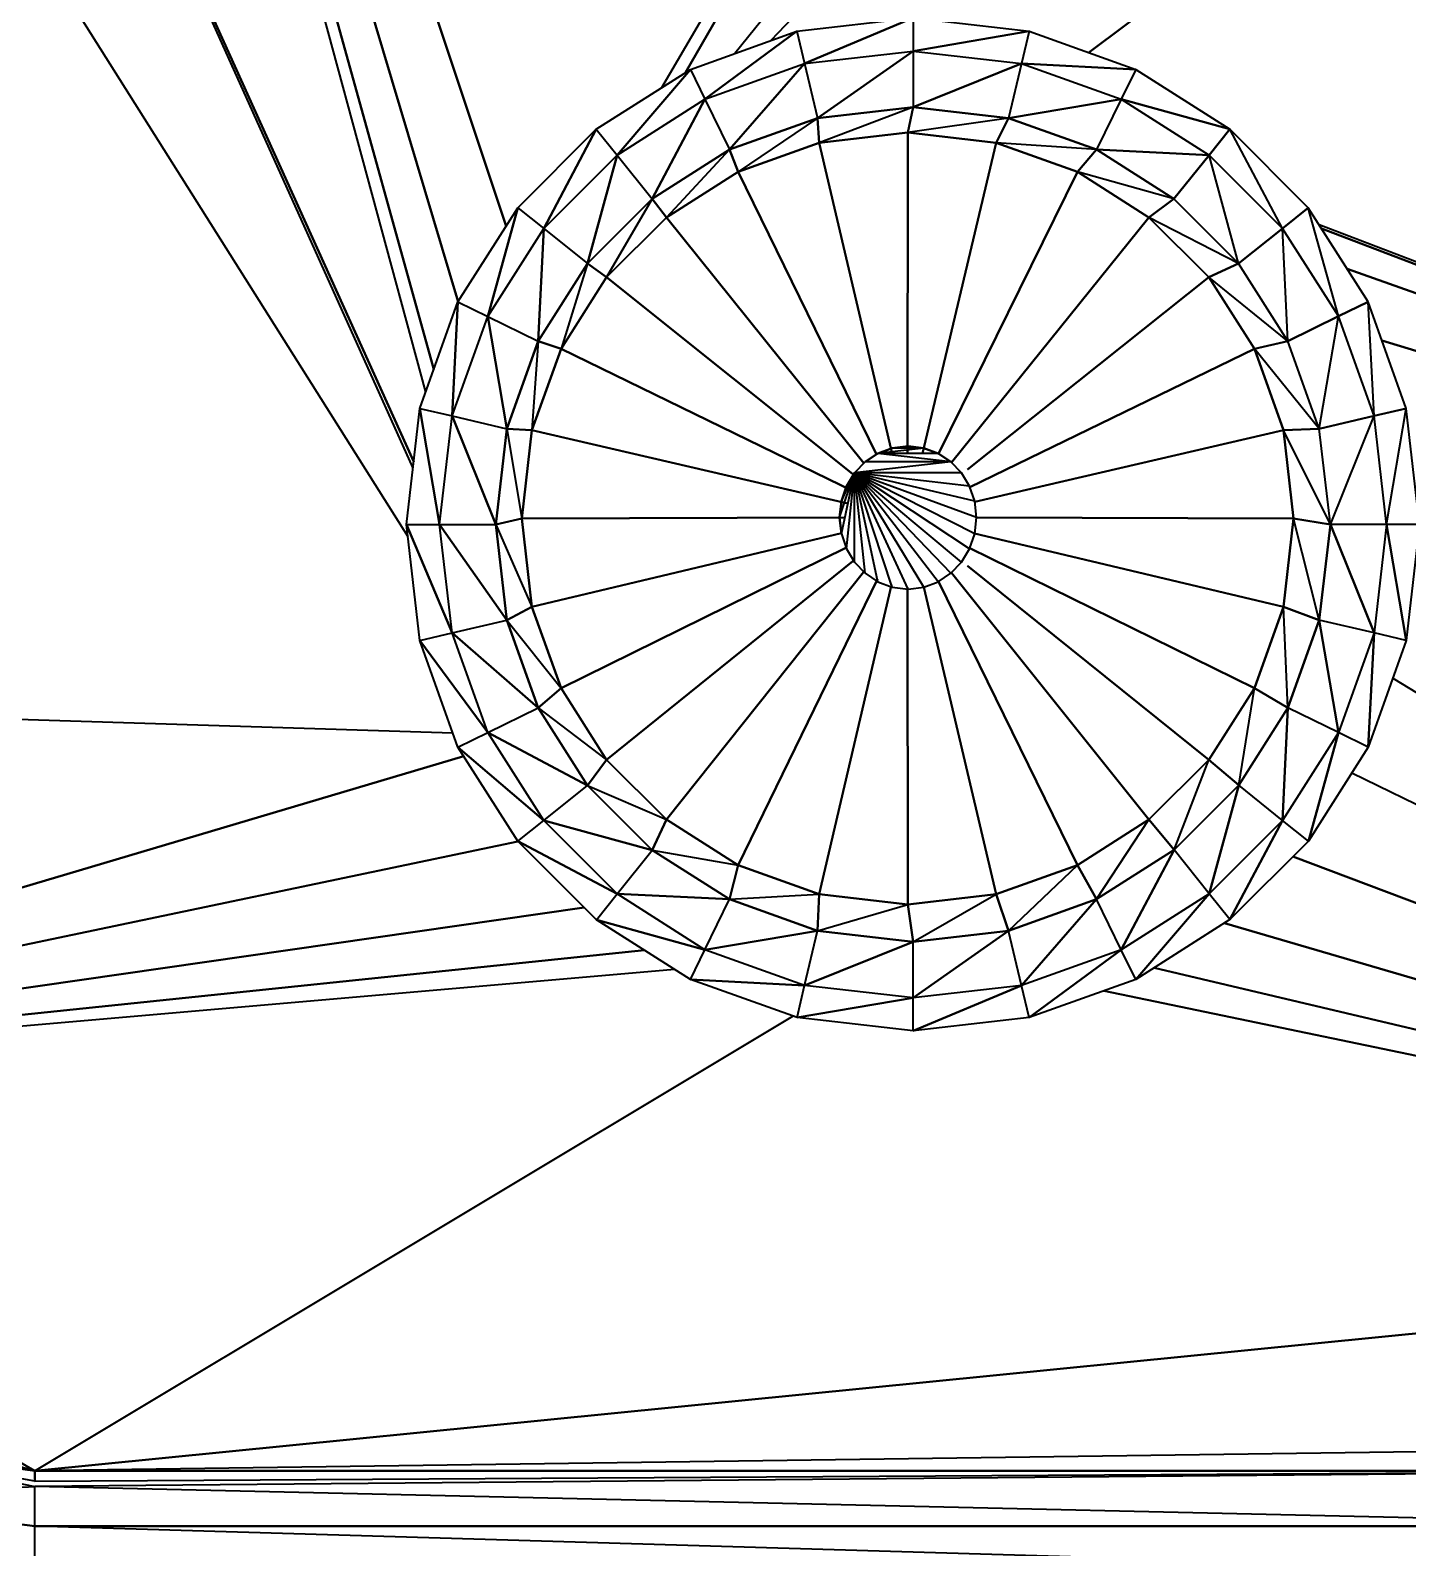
# Model space of a CAD drawing. Header units: millimetres. Extents: x -234375 to -184638, y -91483 to -70216.
# Drawn here: x -229966.8 to -229838.8, y -73920.3 to -73779.1 of the extents above; entities that cross this region are included whole.
import ezdxf

# ---------------------------------------------------------------- set-up
doc = ezdxf.new("R2010")
doc.units = ezdxf.units.MM
doc.header["$MEASUREMENT"] = 0
doc.layers.add('New_Drawing & Figure_Pen_No__7', color=7, linetype='Continuous', lineweight=35)

msp = doc.modelspace()

# ---------------------------------------------------------------- linework, layer by layer
at = {"layer": 'New_Drawing & Figure_Pen_No__7', "color": 7, "linetype": 'Continuous', "lineweight": 35}
for p, q in [((-229804.79, -73607.23), (-229908.13, -73784.47)), ((-229804.79, -73607.23), (-229908.13, -73784.47)), ((-229804.79, -73607.23), (-229905.9, -73783.05)), ((-229905.9, -73783.05), (-229804.79, -73607.23)), ((-229985.1, -73609.69), (-229922.59, -73797.34)), ((-229922.59, -73797.34), (-229985.1, -73609.69)), ((-229985.1, -73609.69), (-229927.06, -73804.38)), ((-229927.06, -73804.38), (-229985.1, -73609.69)), ((-229985.1, -73609.69), (-229929.32, -73810.67)), ((-229929.32, -73810.67), (-229985.1, -73609.69)), ((-229985.1, -73609.69), (-229930.08, -73812.8)), ((-229985.1, -73609.69), (-229930.08, -73812.8)), ((-229768.73, -73616.89), (-229901.32, -73781.29)), ((-229768.73, -73616.89), (-229901.32, -73781.29)), ((-230017.42, -73628.36), (-229931.26, -73819.84)), ((-230017.42, -73628.36), (-229931.19, -73819.27)), ((-229931.19, -73819.27), (-230017.42, -73628.36)), ((-230017.42, -73628.36), (-229931.26, -73819.84)), ((-229753.8, -73628.35), (-229897.97, -73780.09)), ((-229753.8, -73628.35), (-229897.97, -73780.09)), ((-230036.09, -73660.69), (-229931.73, -73826.2)), ((-230036.09, -73660.69), (-229931.73, -73826.2)), ((-229732.67, -73679.34), (-229868.41, -73781.21)), ((-229868.41, -73781.21), (-229732.67, -73679.34)), ((-229905.46, -73782.77), (-229895.55, -73779.22)), ((-229895.55, -73779.22), (-229904.11, -73785.54)), ((-229904.11, -73785.54), (-229895.55, -73779.22)), ((-229895.55, -73779.22), (-229884.75, -73777.98)), ((-229895.55, -73779.22), (-229894.84, -73782.22)), ((-229895.55, -73779.22), (-229894.84, -73782.22)), ((-229884.75, -73777.98), (-229894.84, -73782.22)), ((-229894.84, -73782.22), (-229884.75, -73777.98)), ((-229884.75, -73777.98), (-229884.75, -73781.06)), ((-229884.75, -73777.98), (-229873.96, -73779.22)), ((-229884.75, -73777.98), (-229884.75, -73781.06)), ((-229873.96, -73779.22), (-229884.75, -73781.06)), ((-229884.75, -73781.06), (-229873.96, -73779.22)), ((-229873.96, -73779.22), (-229874.66, -73782.22)), ((-229873.96, -73779.22), (-229874.66, -73782.22)), ((-229873.96, -73779.22), (-229864.04, -73782.77)), ((-229894.84, -73782.22), (-229884.75, -73781.06)), ((-229894.84, -73782.22), (-229884.75, -73781.06)), ((-229884.75, -73781.06), (-229893.64, -73787.31)), ((-229893.64, -73787.31), (-229884.75, -73781.06)), ((-229884.75, -73781.06), (-229874.66, -73782.22)), ((-229884.75, -73781.06), (-229884.75, -73786.28)), ((-229884.75, -73781.06), (-229874.66, -73782.22)), ((-229884.75, -73781.06), (-229884.75, -73786.28)), ((-229914.21, -73788.34), (-229905.46, -73782.77)), ((-229905.46, -73782.77), (-229912.28, -73790.74)), ((-229912.28, -73790.74), (-229905.46, -73782.77)), ((-229905.46, -73782.77), (-229904.11, -73785.54)), ((-229905.46, -73782.77), (-229904.11, -73785.54)), ((-229904.11, -73785.54), (-229894.84, -73782.22)), ((-229904.11, -73785.54), (-229894.84, -73782.22)), ((-229894.84, -73782.22), (-229901.81, -73790.23)), ((-229901.81, -73790.23), (-229894.84, -73782.22)), ((-229894.84, -73782.22), (-229893.64, -73787.31)), ((-229894.84, -73782.22), (-229893.64, -73787.31)), ((-229874.66, -73782.22), (-229884.75, -73786.28)), ((-229884.75, -73786.28), (-229874.66, -73782.22)), ((-229874.66, -73782.22), (-229875.86, -73787.31)), ((-229874.66, -73782.22), (-229875.86, -73787.31)), ((-229864.04, -73782.77), (-229874.66, -73782.22)), ((-229874.66, -73782.22), (-229864.04, -73782.77)), ((-229874.66, -73782.22), (-229865.4, -73785.54)), ((-229874.66, -73782.22), (-229865.4, -73785.54)), ((-229864.04, -73782.77), (-229865.4, -73785.54)), ((-229864.04, -73782.77), (-229865.4, -73785.54)), ((-229864.04, -73782.77), (-229855.29, -73788.33)), ((-229912.28, -73790.74), (-229904.11, -73785.54)), ((-229912.28, -73790.74), (-229904.11, -73785.54)), ((-229904.11, -73785.54), (-229909.01, -73794.82)), ((-229909.01, -73794.82), (-229904.11, -73785.54)), ((-229904.11, -73785.54), (-229901.81, -73790.23)), ((-229904.11, -73785.54), (-229901.81, -73790.23)), ((-229893.64, -73787.31), (-229884.75, -73786.28)), ((-229884.75, -73786.28), (-229893.64, -73787.31)), ((-229884.75, -73786.28), (-229893.47, -73789.6)), ((-229884.75, -73786.28), (-229893.47, -73789.6)), ((-229885.25, -73788.65), (-229884.75, -73786.28)), ((-229884.75, -73786.28), (-229885.25, -73788.65)), ((-229884.75, -73786.28), (-229875.86, -73787.31)), ((-229875.86, -73787.31), (-229884.75, -73786.28)), ((-229865.4, -73785.54), (-229875.86, -73787.31)), ((-229875.86, -73787.31), (-229865.4, -73785.54)), ((-229865.4, -73785.54), (-229867.69, -73790.23)), ((-229865.4, -73785.54), (-229867.69, -73790.23)), ((-229855.29, -73788.33), (-229865.4, -73785.54)), ((-229865.4, -73785.54), (-229855.29, -73788.33)), ((-229865.4, -73785.54), (-229857.22, -73790.74)), ((-229865.4, -73785.54), (-229857.22, -73790.74)), ((-229901.81, -73790.23), (-229893.64, -73787.31)), ((-229893.64, -73787.31), (-229901.81, -73790.23)), ((-229893.64, -73787.31), (-229901.03, -73792.3)), ((-229893.64, -73787.31), (-229901.03, -73792.3)), ((-229893.47, -73789.6), (-229893.64, -73787.31)), ((-229893.64, -73787.31), (-229893.47, -73789.6)), ((-229875.86, -73787.31), (-229885.25, -73788.65)), ((-229875.86, -73787.31), (-229885.25, -73788.65)), ((-229877.03, -73789.59), (-229875.86, -73787.31)), ((-229875.86, -73787.31), (-229877.03, -73789.59)), ((-229875.86, -73787.31), (-229867.69, -73790.23)), ((-229867.69, -73790.23), (-229875.86, -73787.31)), ((-229921.51, -73795.64), (-229914.21, -73788.34)), ((-229914.21, -73788.34), (-229919.1, -73797.56)), ((-229919.1, -73797.56), (-229914.21, -73788.34)), ((-229914.21, -73788.34), (-229912.28, -73790.74)), ((-229914.21, -73788.34), (-229912.28, -73790.74)), ((-229885.25, -73788.65), (-229893.47, -73789.6)), ((-229893.47, -73789.6), (-229885.25, -73788.65)), ((-229885.28, -73818.48), (-229885.25, -73788.65)), ((-229885.25, -73788.65), (-229885.28, -73818.48)), ((-229877.03, -73789.59), (-229885.25, -73788.65)), ((-229885.25, -73788.65), (-229877.03, -73789.59)), ((-229857.22, -73790.74), (-229855.29, -73788.33)), ((-229855.29, -73788.33), (-229857.22, -73790.74)), ((-229848, -73795.63), (-229855.29, -73788.33)), ((-229850.4, -73797.56), (-229855.29, -73788.33)), ((-229850.4, -73797.56), (-229855.29, -73788.33)), ((-229909.01, -73794.82), (-229901.81, -73790.23)), ((-229901.81, -73790.23), (-229909.01, -73794.82)), ((-229901.81, -73790.23), (-229907.69, -73796.54)), ((-229901.81, -73790.23), (-229907.69, -73796.54)), ((-229901.03, -73792.3), (-229901.81, -73790.23)), ((-229901.81, -73790.23), (-229901.03, -73792.3)), ((-229893.47, -73789.6), (-229901.03, -73792.3)), ((-229901.03, -73792.3), (-229893.47, -73789.6)), ((-229886.65, -73818.64), (-229893.47, -73789.6)), ((-229893.47, -73789.6), (-229886.65, -73818.64)), ((-229883.88, -73818.48), (-229877.03, -73789.59)), ((-229877.03, -73789.59), (-229883.88, -73818.48)), ((-229869.47, -73792.3), (-229877.03, -73789.59)), ((-229867.69, -73790.23), (-229877.03, -73789.59)), ((-229867.69, -73790.23), (-229877.03, -73789.59)), ((-229877.03, -73789.59), (-229869.47, -73792.3)), ((-229869.47, -73792.3), (-229867.69, -73790.23)), ((-229867.69, -73790.23), (-229869.47, -73792.3)), ((-229857.22, -73790.74), (-229867.69, -73790.23)), ((-229867.69, -73790.23), (-229857.22, -73790.74)), ((-229867.69, -73790.23), (-229860.49, -73794.81)), ((-229860.49, -73794.81), (-229867.69, -73790.23)), ((-229919.1, -73797.56), (-229912.28, -73790.74)), ((-229919.1, -73797.56), (-229912.28, -73790.74)), ((-229912.28, -73790.74), (-229915.03, -73800.83)), ((-229915.03, -73800.83), (-229912.28, -73790.74)), ((-229912.28, -73790.74), (-229909.01, -73794.82)), ((-229912.28, -73790.74), (-229909.01, -73794.82)), ((-229860.49, -73794.81), (-229857.22, -73790.74)), ((-229857.22, -73790.74), (-229860.49, -73794.81)), ((-229850.4, -73797.56), (-229857.22, -73790.74)), ((-229850.4, -73797.56), (-229857.22, -73790.74)), ((-229854.48, -73800.83), (-229857.22, -73790.74)), ((-229854.48, -73800.83), (-229857.22, -73790.74)), ((-229901.03, -73792.3), (-229907.69, -73796.54)), ((-229907.69, -73796.54), (-229901.03, -73792.3)), ((-229888.16, -73818.57), (-229901.03, -73792.3)), ((-229901.03, -73792.3), (-229888.16, -73818.57)), ((-229882.37, -73818.51), (-229869.47, -73792.3)), ((-229869.47, -73792.3), (-229882.37, -73818.51)), ((-229862.81, -73796.54), (-229869.47, -73792.3)), ((-229860.49, -73794.81), (-229869.47, -73792.3)), ((-229860.49, -73794.81), (-229869.47, -73792.3)), ((-229869.47, -73792.3), (-229862.81, -73796.54)), ((-229927.07, -73804.38), (-229921.51, -73795.64)), ((-229921.51, -73795.64), (-229924.3, -73805.74)), ((-229924.3, -73805.74), (-229921.51, -73795.64)), ((-229921.51, -73795.64), (-229919.1, -73797.56)), ((-229921.51, -73795.64), (-229919.1, -73797.56)), ((-229915.03, -73800.83), (-229909.01, -73794.82)), ((-229909.01, -73794.82), (-229915.03, -73800.83)), ((-229909.01, -73794.82), (-229913.25, -73802.1)), ((-229909.01, -73794.82), (-229913.25, -73802.1)), ((-229907.69, -73796.54), (-229909.01, -73794.82)), ((-229909.01, -73794.82), (-229907.69, -73796.54)), ((-229862.81, -73796.54), (-229860.49, -73794.81)), ((-229860.49, -73794.81), (-229862.81, -73796.54)), ((-229854.48, -73800.83), (-229860.49, -73794.81)), ((-229854.48, -73800.83), (-229860.49, -73794.81)), ((-229850.4, -73797.56), (-229848, -73795.63)), ((-229848, -73795.63), (-229850.4, -73797.56)), ((-229842.43, -73804.38), (-229848, -73795.63)), ((-229845.2, -73805.73), (-229848, -73795.63)), ((-229845.2, -73805.73), (-229848, -73795.63)), ((-229924.3, -73805.74), (-229919.1, -73797.56)), ((-229924.3, -73805.74), (-229919.1, -73797.56)), ((-229919.1, -73797.56), (-229919.61, -73808.03)), ((-229919.61, -73808.03), (-229919.1, -73797.56)), ((-229919.1, -73797.56), (-229915.03, -73800.83)), ((-229919.1, -73797.56), (-229915.03, -73800.83)), ((-229907.69, -73796.54), (-229913.25, -73802.1)), ((-229913.25, -73802.1), (-229907.69, -73796.54)), ((-229889.33, -73819.4), (-229907.69, -73796.54)), ((-229907.69, -73796.54), (-229889.33, -73819.4)), ((-229881.17, -73819.33), (-229862.81, -73796.54)), ((-229862.81, -73796.54), (-229881.17, -73819.33)), ((-229857.25, -73802.1), (-229862.81, -73796.54)), ((-229854.48, -73800.83), (-229862.81, -73796.54)), ((-229854.48, -73800.83), (-229862.81, -73796.54)), ((-229862.81, -73796.54), (-229857.25, -73802.1)), ((-229854.48, -73800.83), (-229850.4, -73797.56)), ((-229850.4, -73797.56), (-229854.48, -73800.83)), ((-229845.2, -73805.73), (-229850.4, -73797.56)), ((-229845.2, -73805.73), (-229850.4, -73797.56)), ((-229849.89, -73808.03), (-229850.4, -73797.56)), ((-229849.89, -73808.03), (-229850.4, -73797.56)), ((-229732.67, -73840.98), (-229846.98, -73797.23)), ((-229732.67, -73840.98), (-229846.98, -73797.23)), ((-229732.67, -73840.98), (-229846.76, -73797.57)), ((-229846.76, -73797.57), (-229732.67, -73840.98)), ((-229919.61, -73808.03), (-229915.03, -73800.83)), ((-229915.03, -73800.83), (-229919.61, -73808.03)), ((-229915.03, -73800.83), (-229917.49, -73808.76)), ((-229915.03, -73800.83), (-229917.49, -73808.76)), ((-229913.25, -73802.1), (-229915.03, -73800.83)), ((-229915.03, -73800.83), (-229913.25, -73802.1)), ((-229857.25, -73802.1), (-229854.48, -73800.83)), ((-229854.48, -73800.83), (-229857.25, -73802.1)), ((-229849.89, -73808.03), (-229854.48, -73800.83)), ((-229849.89, -73808.03), (-229854.48, -73800.83)), ((-229732.67, -73840.98), (-229844.37, -73801.33)), ((-229844.37, -73801.33), (-229732.67, -73840.98)), ((-229913.25, -73802.1), (-229917.49, -73808.76)), ((-229917.49, -73808.76), (-229913.25, -73802.1)), ((-229889.75, -73820.87), (-229913.25, -73802.1)), ((-229913.25, -73802.1), (-229889.75, -73820.87)), ((-229879.7, -73819.98), (-229857.25, -73802.1)), ((-229857.25, -73802.1), (-229879.7, -73819.98)), ((-229853.01, -73808.76), (-229857.25, -73802.1)), ((-229849.89, -73808.03), (-229857.25, -73802.1)), ((-229849.89, -73808.03), (-229857.25, -73802.1)), ((-229857.25, -73802.1), (-229853.01, -73808.76)), ((-229930.62, -73814.3), (-229927.07, -73804.38)), ((-229927.07, -73804.38), (-229927.62, -73815)), ((-229927.62, -73815), (-229927.07, -73804.38)), ((-229927.07, -73804.38), (-229924.3, -73805.74)), ((-229927.07, -73804.38), (-229924.3, -73805.74)), ((-229845.2, -73805.73), (-229842.43, -73804.38)), ((-229842.43, -73804.38), (-229845.2, -73805.73)), ((-229838.88, -73814.29), (-229842.43, -73804.38)), ((-229841.88, -73815), (-229842.43, -73804.38)), ((-229841.88, -73815), (-229842.43, -73804.38)), ((-229927.62, -73815), (-229924.3, -73805.74)), ((-229927.62, -73815), (-229924.3, -73805.74)), ((-229924.3, -73805.74), (-229922.53, -73816.2)), ((-229922.53, -73816.2), (-229924.3, -73805.74)), ((-229924.3, -73805.74), (-229919.61, -73808.03)), ((-229924.3, -73805.74), (-229919.61, -73808.03)), ((-229849.89, -73808.03), (-229845.2, -73805.73)), ((-229845.2, -73805.73), (-229849.89, -73808.03)), ((-229846.97, -73816.2), (-229845.2, -73805.73)), ((-229846.97, -73816.2), (-229845.2, -73805.73)), ((-229841.88, -73815), (-229845.2, -73805.73)), ((-229841.88, -73815), (-229845.2, -73805.73)), ((-229922.53, -73816.2), (-229919.61, -73808.03)), ((-229919.61, -73808.03), (-229922.53, -73816.2)), ((-229919.61, -73808.03), (-229920.19, -73816.32)), ((-229919.61, -73808.03), (-229920.19, -73816.32)), ((-229917.49, -73808.76), (-229920.19, -73816.32)), ((-229920.19, -73816.32), (-229917.49, -73808.76)), ((-229917.49, -73808.76), (-229919.61, -73808.03)), ((-229919.61, -73808.03), (-229917.49, -73808.76)), ((-229890.19, -73822.05), (-229917.49, -73808.76)), ((-229917.49, -73808.76), (-229890.19, -73822.05)), ((-229879.46, -73821.61), (-229853.01, -73808.76)), ((-229853.01, -73808.76), (-229879.46, -73821.61)), ((-229853.01, -73808.76), (-229849.89, -73808.03)), ((-229849.89, -73808.03), (-229853.01, -73808.76)), ((-229850.3, -73816.31), (-229853.01, -73808.76)), ((-229846.97, -73816.2), (-229853.01, -73808.76)), ((-229846.97, -73816.2), (-229853.01, -73808.76)), ((-229853.01, -73808.76), (-229850.3, -73816.31)), ((-229846.97, -73816.2), (-229849.89, -73808.03)), ((-229846.97, -73816.2), (-229849.89, -73808.03)), ((-229732.67, -73840.98), (-229841.15, -73807.97)), ((-229841.15, -73807.97), (-229732.67, -73840.98)), ((-229931.86, -73825.09), (-229930.62, -73814.3)), ((-229930.62, -73814.3), (-229928.78, -73825.09)), ((-229928.78, -73825.09), (-229930.62, -73814.3)), ((-229930.62, -73814.3), (-229927.62, -73815)), ((-229930.62, -73814.3), (-229927.62, -73815)), ((-229841.88, -73815), (-229838.88, -73814.29)), ((-229838.88, -73814.29), (-229841.88, -73815)), ((-229840.72, -73825.09), (-229838.88, -73814.29)), ((-229840.72, -73825.09), (-229838.88, -73814.29)), ((-229837.64, -73825.09), (-229838.88, -73814.29)), ((-229928.78, -73825.09), (-229927.62, -73815)), ((-229928.78, -73825.09), (-229927.62, -73815)), ((-229927.62, -73815), (-229923.56, -73825.09)), ((-229923.56, -73825.09), (-229927.62, -73815)), ((-229927.62, -73815), (-229922.53, -73816.2)), ((-229927.62, -73815), (-229922.53, -73816.2)), ((-229846.97, -73816.2), (-229841.88, -73815)), ((-229841.88, -73815), (-229846.97, -73816.2)), ((-229845.94, -73825.09), (-229841.88, -73815)), ((-229845.94, -73825.09), (-229841.88, -73815)), ((-229840.72, -73825.09), (-229841.88, -73815)), ((-229840.72, -73825.09), (-229841.88, -73815)), ((-229923.56, -73825.09), (-229922.53, -73816.2)), ((-229922.53, -73816.2), (-229923.56, -73825.09)), ((-229920.19, -73816.32), (-229922.53, -73816.2)), ((-229922.53, -73816.2), (-229921.14, -73824.54)), ((-229922.53, -73816.2), (-229921.14, -73824.54)), ((-229922.53, -73816.2), (-229920.19, -73816.32)), ((-229920.19, -73816.32), (-229921.14, -73824.54)), ((-229921.14, -73824.54), (-229920.19, -73816.32)), ((-229890.81, -73823.15), (-229920.19, -73816.32)), ((-229920.19, -73816.32), (-229890.81, -73823.15)), ((-229879.01, -73822.98), (-229850.3, -73816.31)), ((-229850.3, -73816.31), (-229879.01, -73822.98)), ((-229850.3, -73816.31), (-229846.97, -73816.2)), ((-229846.97, -73816.2), (-229850.3, -73816.31)), ((-229849.36, -73824.54), (-229850.3, -73816.31)), ((-229845.94, -73825.09), (-229850.3, -73816.31)), ((-229845.94, -73825.09), (-229850.3, -73816.31)), ((-229850.3, -73816.31), (-229849.36, -73824.54)), ((-229845.94, -73825.09), (-229846.97, -73816.2)), ((-229845.94, -73825.09), (-229846.97, -73816.2)), ((-229888.02, -73818.48), (-229889.2, -73819.27)), ((-229888.02, -73818.48), (-229889.2, -73819.27)), ((-229883.76, -73817.98), (-229888.02, -73818.48)), ((-229886.68, -73817.98), (-229888.02, -73818.48)), ((-229883.76, -73817.98), (-229888.02, -73818.48)), ((-229888.02, -73818.48), (-229886.68, -73817.98)), ((-229888.02, -73818.48), (-229886.68, -73817.98)), ((-229886.68, -73817.98), (-229888.02, -73818.48)), ((-229886.68, -73817.98), (-229888.02, -73818.48)), ((-229882.42, -73818.48), (-229888.02, -73818.48)), ((-229881.23, -73819.27), (-229888.02, -73818.48)), ((-229882.42, -73818.48), (-229888.02, -73818.48)), ((-229881.23, -73819.27), (-229888.02, -73818.48)), ((-229885.22, -73817.81), (-229886.68, -73817.98)), ((-229886.68, -73817.98), (-229885.22, -73817.81)), ((-229886.68, -73817.98), (-229885.22, -73817.81)), ((-229885.22, -73817.81), (-229886.68, -73817.98)), ((-229885.22, -73817.81), (-229886.68, -73817.98)), ((-229883.76, -73817.98), (-229886.68, -73817.98)), ((-229883.76, -73817.98), (-229886.68, -73817.98)), ((-229883.76, -73817.98), (-229885.22, -73817.81)), ((-229885.22, -73817.81), (-229883.76, -73817.98)), ((-229885.22, -73817.81), (-229883.76, -73817.98)), ((-229883.76, -73817.98), (-229885.22, -73817.81)), ((-229883.76, -73817.98), (-229885.22, -73817.81)), ((-229882.42, -73818.48), (-229883.76, -73817.98)), ((-229883.76, -73817.98), (-229882.42, -73818.48)), ((-229883.76, -73817.98), (-229882.42, -73818.48)), ((-229882.42, -73818.48), (-229883.76, -73817.98)), ((-229882.42, -73818.48), (-229883.76, -73817.98)), ((-229881.23, -73819.27), (-229882.42, -73818.48)), ((-229881.23, -73819.27), (-229882.42, -73818.48)), ((-229881.23, -73819.27), (-229890.19, -73820.3)), ((-229889.2, -73819.27), (-229890.19, -73820.3)), ((-229881.23, -73819.27), (-229890.19, -73820.3)), ((-229889.2, -73819.27), (-229890.19, -73820.3)), ((-229881.23, -73819.27), (-229889.2, -73819.27)), ((-229881.23, -73819.27), (-229889.2, -73819.27)), ((-229880.25, -73820.3), (-229881.23, -73819.27)), ((-229880.25, -73820.3), (-229881.23, -73819.27)), ((-229891.59, -73824.45), (-229890.19, -73820.3)), ((-229891.59, -73824.45), (-229890.19, -73820.3)), ((-229891.42, -73825.97), (-229890.19, -73820.3)), ((-229891.42, -73825.97), (-229890.19, -73820.3)), ((-229891.42, -73822.93), (-229890.19, -73820.3)), ((-229891.42, -73822.93), (-229890.19, -73820.3)), ((-229890.94, -73821.53), (-229891.42, -73822.93)), ((-229891.42, -73822.93), (-229890.94, -73821.53)), ((-229891.42, -73822.93), (-229890.94, -73821.53)), ((-229890.94, -73821.53), (-229891.42, -73822.93)), ((-229890.94, -73821.53), (-229891.42, -73822.93)), ((-229890.94, -73827.37), (-229890.19, -73820.3)), ((-229890.94, -73827.37), (-229890.19, -73820.3)), ((-229890.94, -73821.53), (-229890.19, -73820.3)), ((-229890.94, -73821.53), (-229890.19, -73820.3)), ((-229890.94, -73821.53), (-229890.19, -73820.3)), ((-229890.19, -73820.3), (-229890.94, -73821.53)), ((-229890.19, -73820.3), (-229890.94, -73821.53)), ((-229880.25, -73820.3), (-229890.19, -73820.3)), ((-229879.49, -73821.53), (-229890.19, -73820.3)), ((-229880.25, -73820.3), (-229890.19, -73820.3)), ((-229879.01, -73822.93), (-229890.19, -73820.3)), ((-229879.49, -73821.53), (-229890.19, -73820.3)), ((-229878.84, -73824.45), (-229890.19, -73820.3)), ((-229879.01, -73822.93), (-229890.19, -73820.3)), ((-229879.01, -73825.97), (-229890.19, -73820.3)), ((-229878.84, -73824.45), (-229890.19, -73820.3)), ((-229879.49, -73827.37), (-229890.19, -73820.3)), ((-229879.01, -73825.97), (-229890.19, -73820.3)), ((-229880.24, -73828.61), (-229890.19, -73820.3)), ((-229879.49, -73827.37), (-229890.19, -73820.3)), ((-229881.23, -73829.63), (-229890.19, -73820.3)), ((-229880.24, -73828.61), (-229890.19, -73820.3)), ((-229882.42, -73830.42), (-229890.19, -73820.3)), ((-229881.23, -73829.63), (-229890.19, -73820.3)), ((-229883.76, -73830.92), (-229890.19, -73820.3)), ((-229882.42, -73830.42), (-229890.19, -73820.3)), ((-229885.22, -73831.1), (-229890.19, -73820.3)), ((-229883.76, -73830.92), (-229890.19, -73820.3)), ((-229886.68, -73830.92), (-229890.19, -73820.3)), ((-229885.22, -73831.1), (-229890.19, -73820.3)), ((-229888.02, -73830.42), (-229890.19, -73820.3)), ((-229886.68, -73830.92), (-229890.19, -73820.3)), ((-229889.2, -73829.63), (-229890.19, -73820.3)), ((-229888.02, -73830.42), (-229890.19, -73820.3)), ((-229890.19, -73828.61), (-229890.19, -73820.3)), ((-229889.2, -73829.63), (-229890.19, -73820.3)), ((-229890.19, -73828.61), (-229890.19, -73820.3)), ((-229879.49, -73821.53), (-229880.25, -73820.3)), ((-229879.49, -73821.53), (-229880.25, -73820.3)), ((-229879.01, -73822.93), (-229879.49, -73821.53)), ((-229879.01, -73822.93), (-229879.49, -73821.53)), ((-229891.42, -73822.93), (-229891.59, -73824.45)), ((-229891.59, -73824.45), (-229891.42, -73822.93)), ((-229891.59, -73824.45), (-229891.42, -73822.93)), ((-229891.42, -73822.93), (-229891.59, -73824.45)), ((-229891.42, -73822.93), (-229891.59, -73824.45)), ((-229878.84, -73824.45), (-229879.01, -73822.93)), ((-229878.84, -73824.45), (-229879.01, -73822.93)), ((-229930.62, -73835.89), (-229931.86, -73825.09)), ((-229931.86, -73825.09), (-229927.62, -73835.18)), ((-229927.62, -73835.18), (-229931.86, -73825.09)), ((-229931.86, -73825.09), (-229928.78, -73825.09)), ((-229931.86, -73825.09), (-229928.78, -73825.09)), ((-229927.62, -73835.18), (-229928.78, -73825.09)), ((-229927.62, -73835.18), (-229928.78, -73825.09)), ((-229928.78, -73825.09), (-229922.53, -73833.98)), ((-229922.53, -73833.98), (-229928.78, -73825.09)), ((-229928.78, -73825.09), (-229923.56, -73825.09)), ((-229928.78, -73825.09), (-229923.56, -73825.09)), ((-229921.14, -73824.54), (-229923.56, -73825.09)), ((-229923.56, -73825.09), (-229921.14, -73824.54)), ((-229922.53, -73833.98), (-229923.56, -73825.09)), ((-229923.56, -73825.09), (-229920.19, -73832.76)), ((-229923.56, -73825.09), (-229922.53, -73833.98)), ((-229923.56, -73825.09), (-229920.19, -73832.76)), ((-229891.09, -73824.45), (-229921.14, -73824.54)), ((-229921.14, -73824.54), (-229891.09, -73824.45)), ((-229921.14, -73824.54), (-229920.19, -73832.76)), ((-229920.19, -73832.76), (-229921.14, -73824.54)), ((-229891.59, -73824.45), (-229891.42, -73825.97)), ((-229891.42, -73825.97), (-229891.59, -73824.45)), ((-229891.42, -73825.97), (-229891.59, -73824.45)), ((-229891.59, -73824.45), (-229891.42, -73825.97)), ((-229891.59, -73824.45), (-229891.42, -73825.97)), ((-229879.01, -73825.97), (-229878.84, -73824.45)), ((-229879.01, -73825.97), (-229878.84, -73824.45)), ((-229849.36, -73824.54), (-229878.84, -73824.45)), ((-229878.84, -73824.45), (-229849.36, -73824.54)), ((-229850.3, -73832.76), (-229849.36, -73824.54)), ((-229849.36, -73824.54), (-229850.3, -73832.76)), ((-229846.97, -73833.98), (-229849.36, -73824.54)), ((-229846.97, -73833.98), (-229849.36, -73824.54)), ((-229845.94, -73825.09), (-229849.36, -73824.54)), ((-229849.36, -73824.54), (-229845.94, -73825.09)), ((-229845.94, -73825.09), (-229846.97, -73833.98)), ((-229846.97, -73833.98), (-229845.94, -73825.09)), ((-229840.72, -73825.09), (-229845.94, -73825.09)), ((-229841.88, -73835.18), (-229845.94, -73825.09)), ((-229845.94, -73825.09), (-229841.88, -73835.18)), ((-229840.72, -73825.09), (-229845.94, -73825.09)), ((-229840.72, -73825.09), (-229841.88, -73835.18)), ((-229840.72, -73825.09), (-229841.88, -73835.18)), ((-229837.64, -73825.09), (-229840.72, -73825.09)), ((-229837.64, -73825.09), (-229840.72, -73825.09)), ((-229838.88, -73835.88), (-229840.72, -73825.09)), ((-229840.72, -73825.09), (-229838.88, -73835.88)), ((-229837.64, -73825.09), (-229838.88, -73835.88)), ((-229891.41, -73825.9), (-229920.19, -73832.76)), ((-229920.19, -73832.76), (-229891.41, -73825.9)), ((-229890.93, -73827.22), (-229917.49, -73840.32)), ((-229917.49, -73840.32), (-229890.93, -73827.22)), ((-229891.42, -73825.97), (-229890.94, -73827.37)), ((-229891.42, -73825.97), (-229890.94, -73827.37)), ((-229879.49, -73827.37), (-229879.01, -73825.97)), ((-229879.49, -73827.37), (-229879.01, -73825.97)), ((-229879.17, -73825.89), (-229850.3, -73832.76)), ((-229850.3, -73832.76), (-229879.17, -73825.89)), ((-229890.19, -73828.39), (-229913.25, -73846.98)), ((-229913.25, -73846.98), (-229890.19, -73828.39)), ((-229890.94, -73827.37), (-229890.19, -73828.61)), ((-229890.94, -73827.37), (-229890.19, -73828.61)), ((-229890.19, -73828.61), (-229889.2, -73829.63)), ((-229890.19, -73828.61), (-229889.2, -73829.63)), ((-229881.23, -73829.63), (-229880.24, -73828.61)), ((-229881.23, -73829.63), (-229880.24, -73828.61)), ((-229880.24, -73828.61), (-229879.49, -73827.37)), ((-229880.24, -73828.61), (-229879.49, -73827.37)), ((-229879.47, -73827.3), (-229853.01, -73840.31)), ((-229853.01, -73840.31), (-229879.47, -73827.3)), ((-229889.23, -73829.38), (-229907.69, -73852.54)), ((-229907.69, -73852.54), (-229889.23, -73829.38)), ((-229889.2, -73829.63), (-229888.02, -73830.42)), ((-229889.2, -73829.63), (-229888.02, -73830.42)), ((-229882.42, -73830.42), (-229881.23, -73829.63)), ((-229882.42, -73830.42), (-229881.23, -73829.63)), ((-229881.18, -73829.58), (-229862.81, -73852.54)), ((-229862.81, -73852.54), (-229881.18, -73829.58)), ((-229879.7, -73828.93), (-229857.25, -73846.98)), ((-229857.25, -73846.98), (-229879.7, -73828.93)), ((-229888.07, -73830.17), (-229901.02, -73856.78)), ((-229901.02, -73856.78), (-229888.07, -73830.17)), ((-229886.75, -73830.7), (-229893.47, -73859.48)), ((-229893.47, -73859.48), (-229886.75, -73830.7)), ((-229888.02, -73830.42), (-229886.68, -73830.92)), ((-229888.02, -73830.42), (-229886.68, -73830.92)), ((-229886.68, -73830.92), (-229885.22, -73831.1)), ((-229886.68, -73830.92), (-229885.22, -73831.1)), ((-229885.28, -73830.96), (-229885.25, -73860.43)), ((-229885.25, -73860.43), (-229885.28, -73830.96)), ((-229885.22, -73831.1), (-229883.76, -73830.92)), ((-229885.22, -73831.1), (-229883.76, -73830.92)), ((-229883.76, -73830.92), (-229882.42, -73830.42)), ((-229883.76, -73830.92), (-229882.42, -73830.42)), ((-229883.76, -73830.92), (-229877.02, -73859.48)), ((-229877.02, -73859.48), (-229883.76, -73830.92)), ((-229882.37, -73830.39), (-229869.47, -73856.78)), ((-229869.47, -73856.78), (-229882.37, -73830.39)), ((-229920.19, -73832.76), (-229922.53, -73833.98)), ((-229922.53, -73833.98), (-229920.19, -73832.76)), ((-229920.19, -73832.76), (-229917.49, -73840.32)), ((-229917.49, -73840.32), (-229920.19, -73832.76)), ((-229853.01, -73840.31), (-229850.3, -73832.76)), ((-229850.3, -73832.76), (-229853.01, -73840.31)), ((-229850.3, -73832.76), (-229846.97, -73833.98)), ((-229849.89, -73842.15), (-229850.3, -73832.76)), ((-229849.89, -73842.15), (-229850.3, -73832.76)), ((-229846.97, -73833.98), (-229850.3, -73832.76)), ((-229927.62, -73835.18), (-229922.53, -73833.98)), ((-229927.62, -73835.18), (-229922.53, -73833.98)), ((-229919.61, -73842.15), (-229922.53, -73833.98)), ((-229922.53, -73833.98), (-229917.49, -73840.32)), ((-229922.53, -73833.98), (-229919.61, -73842.15)), ((-229922.53, -73833.98), (-229917.49, -73840.32)), ((-229846.97, -73833.98), (-229849.89, -73842.15)), ((-229849.89, -73842.15), (-229846.97, -73833.98)), ((-229841.88, -73835.18), (-229846.97, -73833.98)), ((-229841.88, -73835.18), (-229846.97, -73833.98)), ((-229845.2, -73844.44), (-229846.97, -73833.98)), ((-229846.97, -73833.98), (-229845.2, -73844.44)), ((-229930.62, -73835.89), (-229927.62, -73835.18)), ((-229930.62, -73835.89), (-229927.62, -73835.18)), ((-229924.3, -73844.45), (-229927.62, -73835.18)), ((-229924.3, -73844.45), (-229927.62, -73835.18)), ((-229927.62, -73835.18), (-229919.61, -73842.15)), ((-229919.61, -73842.15), (-229927.62, -73835.18)), ((-229841.88, -73835.18), (-229845.2, -73844.44)), ((-229841.88, -73835.18), (-229845.2, -73844.44)), ((-229842.43, -73845.8), (-229841.88, -73835.18)), ((-229841.88, -73835.18), (-229842.43, -73845.8)), ((-229838.88, -73835.88), (-229841.88, -73835.18)), ((-229838.88, -73835.88), (-229841.88, -73835.18)), ((-229927.07, -73845.8), (-229930.62, -73835.89)), ((-229930.62, -73835.89), (-229924.3, -73844.45)), ((-229924.3, -73844.45), (-229930.62, -73835.89)), ((-229838.88, -73835.88), (-229842.43, -73845.8)), ((-229840.14, -73839.4), (-229753.79, -73891.97)), ((-229840.14, -73839.4), (-229753.79, -73891.97)), ((-230038.54, -73840.99), (-229927.54, -73844.48)), ((-230038.54, -73840.99), (-229927.54, -73844.48)), ((-229917.49, -73840.32), (-229919.61, -73842.15)), ((-229919.61, -73842.15), (-229917.49, -73840.32)), ((-229917.49, -73840.32), (-229913.25, -73846.98)), ((-229913.25, -73846.98), (-229917.49, -73840.32)), ((-229857.25, -73846.98), (-229853.01, -73840.31)), ((-229853.01, -73840.31), (-229857.25, -73846.98)), ((-229854.47, -73849.35), (-229853.01, -73840.31)), ((-229854.47, -73849.35), (-229853.01, -73840.31)), ((-229853.01, -73840.31), (-229849.89, -73842.15)), ((-229849.89, -73842.15), (-229853.01, -73840.31)), ((-229924.3, -73844.45), (-229919.61, -73842.15)), ((-229924.3, -73844.45), (-229919.61, -73842.15)), ((-229915.02, -73849.36), (-229919.61, -73842.15)), ((-229919.61, -73842.15), (-229913.25, -73846.98)), ((-229919.61, -73842.15), (-229915.02, -73849.36)), ((-229919.61, -73842.15), (-229913.25, -73846.98)), ((-229849.89, -73842.15), (-229854.47, -73849.35)), ((-229854.47, -73849.35), (-229849.89, -73842.15)), ((-229850.4, -73852.62), (-229849.89, -73842.15)), ((-229849.89, -73842.15), (-229850.4, -73852.62)), ((-229845.2, -73844.44), (-229849.89, -73842.15)), ((-229845.2, -73844.44), (-229849.89, -73842.15)), ((-229927.07, -73845.8), (-229924.3, -73844.45)), ((-229927.07, -73845.8), (-229924.3, -73844.45)), ((-229919.1, -73852.62), (-229924.3, -73844.45)), ((-229919.1, -73852.62), (-229924.3, -73844.45)), ((-229924.3, -73844.45), (-229915.02, -73849.36)), ((-229915.02, -73849.36), (-229924.3, -73844.45)), ((-229845.2, -73844.44), (-229850.4, -73852.62)), ((-229845.2, -73844.44), (-229850.4, -73852.62)), ((-229847.99, -73854.55), (-229845.2, -73844.44)), ((-229845.2, -73844.44), (-229847.99, -73854.55)), ((-229842.43, -73845.8), (-229845.2, -73844.44)), ((-229842.43, -73845.8), (-229845.2, -73844.44)), ((-230028.87, -73877.05), (-229926.54, -73846.64)), ((-229926.54, -73846.64), (-230028.87, -73877.05)), ((-229921.5, -73854.55), (-229927.07, -73845.8)), ((-229927.07, -73845.8), (-229919.1, -73852.62)), ((-229919.1, -73852.62), (-229927.07, -73845.8)), ((-229913.25, -73846.98), (-229915.02, -73849.36)), ((-229915.02, -73849.36), (-229913.25, -73846.98)), ((-229913.25, -73846.98), (-229907.69, -73852.54)), ((-229907.69, -73852.54), (-229913.25, -73846.98)), ((-229862.81, -73852.54), (-229857.25, -73846.98)), ((-229857.25, -73846.98), (-229862.81, -73852.54)), ((-229860.48, -73855.36), (-229857.25, -73846.98)), ((-229860.48, -73855.36), (-229857.25, -73846.98)), ((-229857.25, -73846.98), (-229854.47, -73849.35)), ((-229854.47, -73849.35), (-229857.25, -73846.98)), ((-229842.43, -73845.8), (-229847.99, -73854.55)), ((-229843.96, -73848.2), (-229753.79, -73891.97)), ((-229843.96, -73848.2), (-229753.79, -73891.97)), ((-229919.1, -73852.62), (-229915.02, -73849.36)), ((-229919.1, -73852.62), (-229915.02, -73849.36)), ((-229909.01, -73855.37), (-229915.02, -73849.36)), ((-229915.02, -73849.36), (-229907.69, -73852.54)), ((-229915.02, -73849.36), (-229909.01, -73855.37)), ((-229915.02, -73849.36), (-229907.69, -73852.54)), ((-229854.47, -73849.35), (-229860.48, -73855.36)), ((-229860.48, -73855.36), (-229854.47, -73849.35)), ((-229857.22, -73859.44), (-229854.47, -73849.35)), ((-229854.47, -73849.35), (-229857.22, -73859.44)), ((-229850.4, -73852.62), (-229854.47, -73849.35)), ((-229850.4, -73852.62), (-229854.47, -73849.35)), ((-229921.5, -73854.55), (-229919.1, -73852.62)), ((-229921.5, -73854.55), (-229919.1, -73852.62)), ((-229912.28, -73859.44), (-229919.1, -73852.62)), ((-229912.28, -73859.44), (-229919.1, -73852.62)), ((-229919.1, -73852.62), (-229909.01, -73855.37)), ((-229909.01, -73855.37), (-229919.1, -73852.62)), ((-229907.69, -73852.54), (-229909.01, -73855.37)), ((-229909.01, -73855.37), (-229907.69, -73852.54)), ((-229907.69, -73852.54), (-229901.02, -73856.78)), ((-229901.02, -73856.78), (-229907.69, -73852.54)), ((-229869.47, -73856.78), (-229862.81, -73852.54)), ((-229862.81, -73852.54), (-229869.47, -73856.78)), ((-229867.69, -73859.95), (-229862.81, -73852.54)), ((-229867.69, -73859.95), (-229862.81, -73852.54)), ((-229862.81, -73852.54), (-229860.48, -73855.36)), ((-229860.48, -73855.36), (-229862.81, -73852.54)), ((-229850.4, -73852.62), (-229857.22, -73859.44)), ((-229850.4, -73852.62), (-229857.22, -73859.44)), ((-229855.29, -73861.84), (-229850.4, -73852.62)), ((-229850.4, -73852.62), (-229855.29, -73861.84)), ((-229847.99, -73854.55), (-229850.4, -73852.62)), ((-229847.99, -73854.55), (-229850.4, -73852.62)), ((-230028.87, -73877.05), (-229921.5, -73854.58)), ((-229921.5, -73854.58), (-230028.87, -73877.05)), ((-229914.2, -73861.85), (-229921.5, -73854.55)), ((-229921.5, -73854.55), (-229912.28, -73859.44)), ((-229912.28, -73859.44), (-229921.5, -73854.55)), ((-229912.28, -73859.44), (-229909.01, -73855.37)), ((-229912.28, -73859.44), (-229909.01, -73855.37)), ((-229901.81, -73859.95), (-229909.01, -73855.37)), ((-229909.01, -73855.37), (-229901.02, -73856.78)), ((-229909.01, -73855.37), (-229901.81, -73859.95)), ((-229909.01, -73855.37), (-229901.02, -73856.78)), ((-229860.48, -73855.36), (-229867.69, -73859.95)), ((-229867.69, -73859.95), (-229860.48, -73855.36)), ((-229865.39, -73864.64), (-229860.48, -73855.36)), ((-229860.48, -73855.36), (-229865.39, -73864.64)), ((-229857.22, -73859.44), (-229860.48, -73855.36)), ((-229857.22, -73859.44), (-229860.48, -73855.36)), ((-229847.99, -73854.55), (-229855.29, -73861.84)), ((-229901.02, -73856.78), (-229901.81, -73859.95)), ((-229901.81, -73859.95), (-229901.02, -73856.78)), ((-229901.02, -73856.78), (-229893.47, -73859.48)), ((-229893.47, -73859.48), (-229901.02, -73856.78)), ((-229877.02, -73859.48), (-229869.47, -73856.78)), ((-229869.47, -73856.78), (-229877.02, -73859.48)), ((-229875.86, -73862.87), (-229869.47, -73856.78)), ((-229875.86, -73862.87), (-229869.47, -73856.78)), ((-229869.47, -73856.78), (-229867.69, -73859.95)), ((-229867.69, -73859.95), (-229869.47, -73856.78)), ((-229849.43, -73855.98), (-229753.79, -73891.97)), ((-229753.79, -73891.97), (-229849.43, -73855.98)), ((-229914.2, -73861.85), (-229912.28, -73859.44)), ((-229914.2, -73861.85), (-229912.28, -73859.44)), ((-229904.1, -73864.64), (-229912.28, -73859.44)), ((-229904.1, -73864.64), (-229912.28, -73859.44)), ((-229912.28, -73859.44), (-229901.81, -73859.95)), ((-229901.81, -73859.95), (-229912.28, -73859.44)), ((-229901.81, -73859.95), (-229893.47, -73859.48)), ((-229901.81, -73859.95), (-229893.47, -73859.48)), ((-229893.47, -73859.48), (-229893.64, -73862.87)), ((-229893.64, -73862.87), (-229893.47, -73859.48)), ((-229893.47, -73859.48), (-229885.25, -73860.43)), ((-229885.25, -73860.43), (-229893.47, -73859.48)), ((-229885.25, -73860.43), (-229877.02, -73859.48)), ((-229877.02, -73859.48), (-229885.25, -73860.43)), ((-229884.75, -73863.9), (-229877.02, -73859.48)), ((-229884.75, -73863.9), (-229877.02, -73859.48)), ((-229877.02, -73859.48), (-229875.86, -73862.87)), ((-229875.86, -73862.87), (-229877.02, -73859.48)), ((-229857.22, -73859.44), (-229865.39, -73864.64)), ((-229857.22, -73859.44), (-229865.39, -73864.64)), ((-229864.04, -73867.41), (-229857.22, -73859.44)), ((-229857.22, -73859.44), (-229864.04, -73867.41)), ((-229855.29, -73861.84), (-229857.22, -73859.44)), ((-229855.29, -73861.84), (-229857.22, -73859.44)), ((-230028.87, -73877.05), (-229915.35, -73860.7)), ((-229915.35, -73860.7), (-230028.87, -73877.05)), ((-229904.1, -73864.64), (-229901.81, -73859.95)), ((-229904.1, -73864.64), (-229901.81, -73859.95)), ((-229893.64, -73862.87), (-229901.81, -73859.95)), ((-229901.81, -73859.95), (-229893.64, -73862.87)), ((-229893.64, -73862.87), (-229885.25, -73860.43)), ((-229893.64, -73862.87), (-229885.25, -73860.43)), ((-229885.25, -73860.43), (-229884.75, -73863.9)), ((-229884.75, -73863.9), (-229885.25, -73860.43)), ((-229867.69, -73859.95), (-229875.86, -73862.87)), ((-229875.86, -73862.87), (-229867.69, -73859.95)), ((-229874.66, -73867.96), (-229867.69, -73859.95)), ((-229867.69, -73859.95), (-229874.66, -73867.96)), ((-229865.39, -73864.64), (-229867.69, -73859.95)), ((-229865.39, -73864.64), (-229867.69, -73859.95)), ((-229905.46, -73867.41), (-229914.2, -73861.85)), ((-229914.2, -73861.85), (-229904.1, -73864.64)), ((-229904.1, -73864.64), (-229914.2, -73861.85)), ((-229855.29, -73861.84), (-229864.04, -73867.41)), ((-229753.79, -73891.97), (-229855.8, -73862.17)), ((-229855.8, -73862.17), (-229753.79, -73891.97)), ((-229904.1, -73864.64), (-229893.64, -73862.87)), ((-229893.64, -73862.87), (-229904.1, -73864.64)), ((-229894.84, -73867.96), (-229893.64, -73862.87)), ((-229894.84, -73867.96), (-229893.64, -73862.87)), ((-229894.84, -73867.96), (-229884.75, -73863.9)), ((-229884.75, -73863.9), (-229894.84, -73867.96)), ((-229884.75, -73863.9), (-229893.64, -73862.87)), ((-229893.64, -73862.87), (-229884.75, -73863.9)), ((-229884.75, -73869.12), (-229875.86, -73862.87)), ((-229875.86, -73862.87), (-229884.75, -73869.12)), ((-229875.86, -73862.87), (-229884.75, -73863.9)), ((-229884.75, -73863.9), (-229875.86, -73862.87)), ((-229884.75, -73869.12), (-229884.75, -73863.9)), ((-229884.75, -73869.12), (-229884.75, -73863.9)), ((-229874.66, -73867.96), (-229875.86, -73862.87)), ((-229874.66, -73867.96), (-229875.86, -73862.87)), ((-230028.87, -73877.05), (-229909.74, -73864.69)), ((-229909.74, -73864.69), (-230028.87, -73877.05)), ((-229905.46, -73867.41), (-229904.1, -73864.64)), ((-229905.46, -73867.41), (-229904.1, -73864.64)), ((-229894.84, -73867.96), (-229904.1, -73864.64)), ((-229894.84, -73867.96), (-229904.1, -73864.64)), ((-229865.39, -73864.64), (-229874.66, -73867.96)), ((-229865.39, -73864.64), (-229874.66, -73867.96)), ((-229873.95, -73870.96), (-229865.39, -73864.64)), ((-229865.39, -73864.64), (-229873.95, -73870.96)), ((-229864.04, -73867.41), (-229865.39, -73864.64)), ((-229864.04, -73867.41), (-229865.39, -73864.64)), ((-230028.87, -73877.05), (-229906.95, -73866.46)), ((-230028.87, -73877.05), (-229906.95, -73866.46)), ((-229753.79, -73891.97), (-229862.33, -73866.32)), ((-229862.33, -73866.32), (-229753.79, -73891.97)), ((-229895.54, -73870.96), (-229905.46, -73867.41)), ((-229905.46, -73867.41), (-229894.84, -73867.96)), ((-229894.84, -73867.96), (-229905.46, -73867.41)), ((-229895.54, -73870.96), (-229894.84, -73867.96)), ((-229895.54, -73870.96), (-229894.84, -73867.96)), ((-229884.75, -73869.12), (-229894.84, -73867.96)), ((-229884.75, -73869.12), (-229894.84, -73867.96)), ((-229884.75, -73872.2), (-229874.66, -73867.96)), ((-229874.66, -73867.96), (-229884.75, -73872.2)), ((-229874.66, -73867.96), (-229884.75, -73869.12)), ((-229874.66, -73867.96), (-229884.75, -73869.12)), ((-229873.95, -73870.96), (-229874.66, -73867.96)), ((-229873.95, -73870.96), (-229874.66, -73867.96)), ((-229864.04, -73867.41), (-229873.95, -73870.96)), ((-229895.54, -73870.96), (-229884.75, -73869.12)), ((-229884.75, -73869.12), (-229895.54, -73870.96)), ((-229884.75, -73872.2), (-229884.75, -73869.12)), ((-229884.75, -73872.2), (-229884.75, -73869.12)), ((-229753.79, -73891.97), (-229867, -73868.47)), ((-229867, -73868.47), (-229753.79, -73891.97)), ((-229966.42, -73913.1), (-229895.94, -73870.81)), ((-229966.42, -73913.1), (-229895.94, -73870.81)), ((-229884.75, -73872.2), (-229895.54, -73870.96)), ((-229873.95, -73870.96), (-229884.75, -73872.2)), ((-229966.42, -73913.1), (-230028.87, -73877.05)), ((-230028.87, -73877.05), (-229966.42, -73913.1)), ((-229753.79, -73891.97), (-229966.42, -73913.1)), ((-229966.42, -73913.1), (-229753.79, -73891.97)), ((-230002.48, -73903.44), (-229966.42, -73913.1)), ((-229966.42, -73913.1), (-230002.48, -73903.44)), ((-229985.08, -73910.65), (-229966.42, -73913.1)), ((-229985.08, -73910.65), (-229966.42, -73914.57)), ((-229966.42, -73914.08), (-229985.08, -73910.65)), ((-229966.42, -73913.1), (-229985.08, -73910.65)), ((-229786.11, -73910.64), (-229966.42, -73913.1)), ((-229786.11, -73910.64), (-229966.42, -73913.1)), ((-229804.78, -73913.1), (-229966.42, -73914.57)), ((-229966.42, -73913.1), (-229966.42, -73914.08)), ((-229966.42, -73913.1), (-229804.78, -73913.1)), ((-229966.42, -73914.08), (-229804.78, -73913.1)), ((-229804.78, -73913.1), (-229966.42, -73913.1)), ((-229966.42, -73914.08), (-229966.42, -73913.1)), ((-229986.42, -73915.62), (-229966.42, -73914.57)), ((-229986.42, -73915.62), (-229966.42, -73914.57)), ((-229966.42, -73918.25), (-229966.42, -73914.57)), ((-229966.42, -73918.25), (-229966.42, -73914.57)), ((-229804.78, -73918.25), (-229966.42, -73914.57)), ((-229804.78, -73918.25), (-229966.42, -73914.57)), ((-229966.42, -73918.25), (-229986.42, -73915.62)), ((-229986.42, -73915.62), (-229966.42, -73918.25)), ((-229966.42, -73923.05), (-229966.42, -73918.25)), ((-229966.42, -73918.25), (-229804.78, -73918.25)), ((-229966.42, -73923.05), (-229966.42, -73918.25)), ((-229804.78, -73923.04), (-229966.42, -73918.25)), ((-229804.78, -73923.04), (-229966.42, -73918.25)), ((-229804.78, -73918.25), (-229966.42, -73918.25))]:
    msp.add_line(p, q, dxfattribs=at)

doc.saveas('drawing.dxf')
